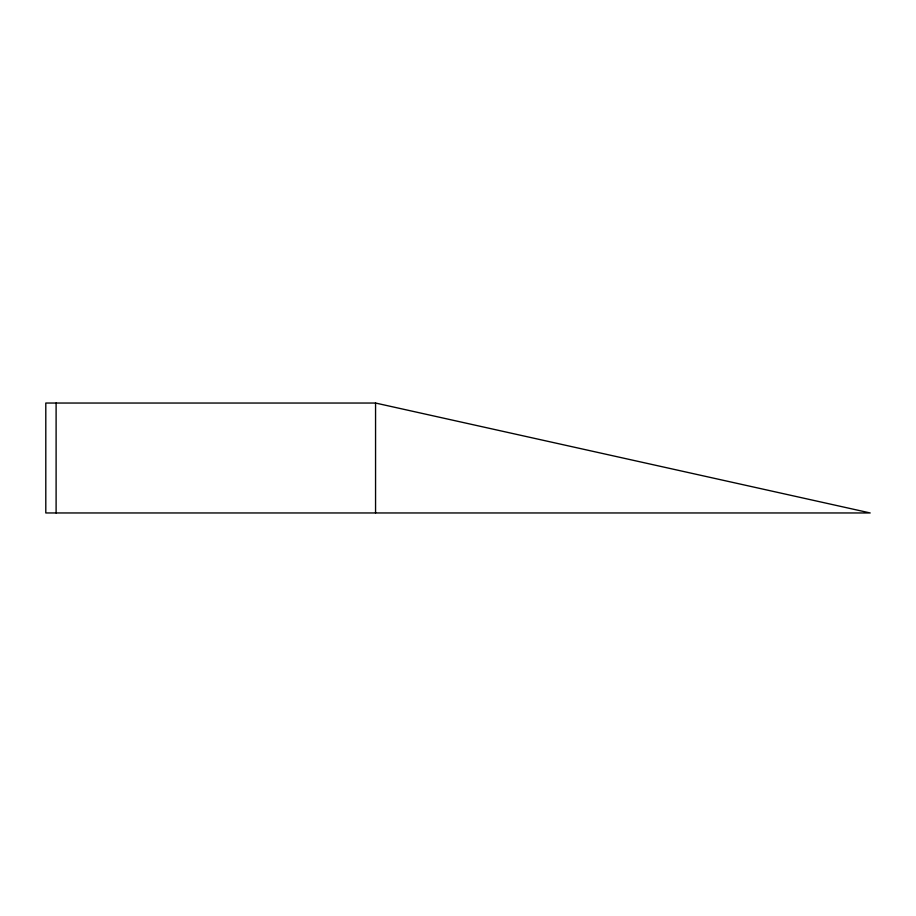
<?xml version="1.0" encoding="UTF-8"?>
<svg xmlns="http://www.w3.org/2000/svg" width="916" height="916" viewBox="0 0 916 916"><rect width="100%" height="100%" fill="white"/><g stroke="black" fill="none" stroke-linecap="round" stroke-linejoin="round"><path stroke-width="1.37" d="M375.56 403.04L45.8 403.04L45.8 512.96L870.2 512.96L375.56 403.04L375.56 512.96M56.105 403.04L56.105 512.96"/></g></svg>
